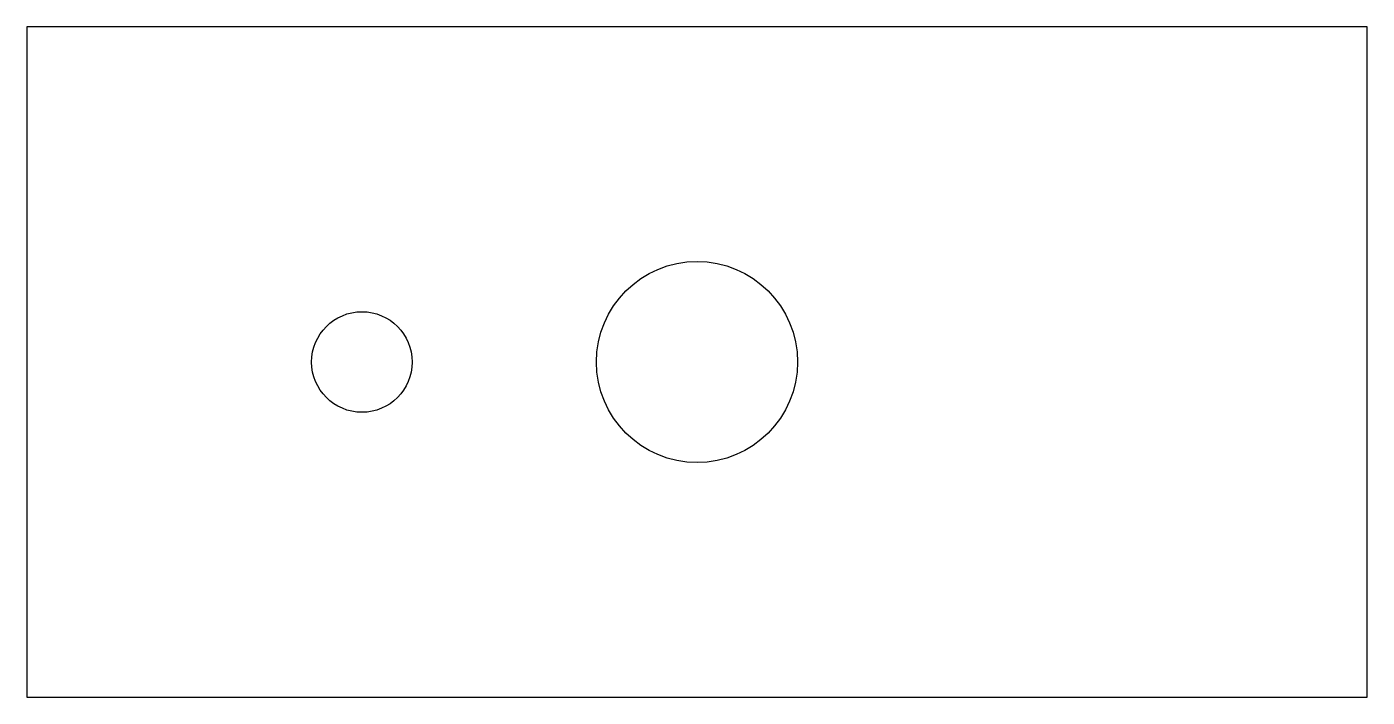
# Model space of a CAD drawing. Header units: millimetres. Extents: x 0 to 40, y 0 to 20.
import ezdxf

# ---------------------------------------------------------------- set-up
doc = ezdxf.new("R2010")
doc.units = ezdxf.units.MM
doc.layers.get('0').update_dxf_attribs({"linetype": 'CONTINUOUS'})

msp = doc.modelspace()

# ---------------------------------------------------------------- linework, layer by layer
msp.add_lwpolyline([(0, 0), (40, 0), (40, 20), (0, 20)], close=True)
for centre, radius in [((20, 10), 3), ((10, 10), 1.5)]:
    msp.add_circle(centre, radius)

doc.saveas('drawing.dxf')
